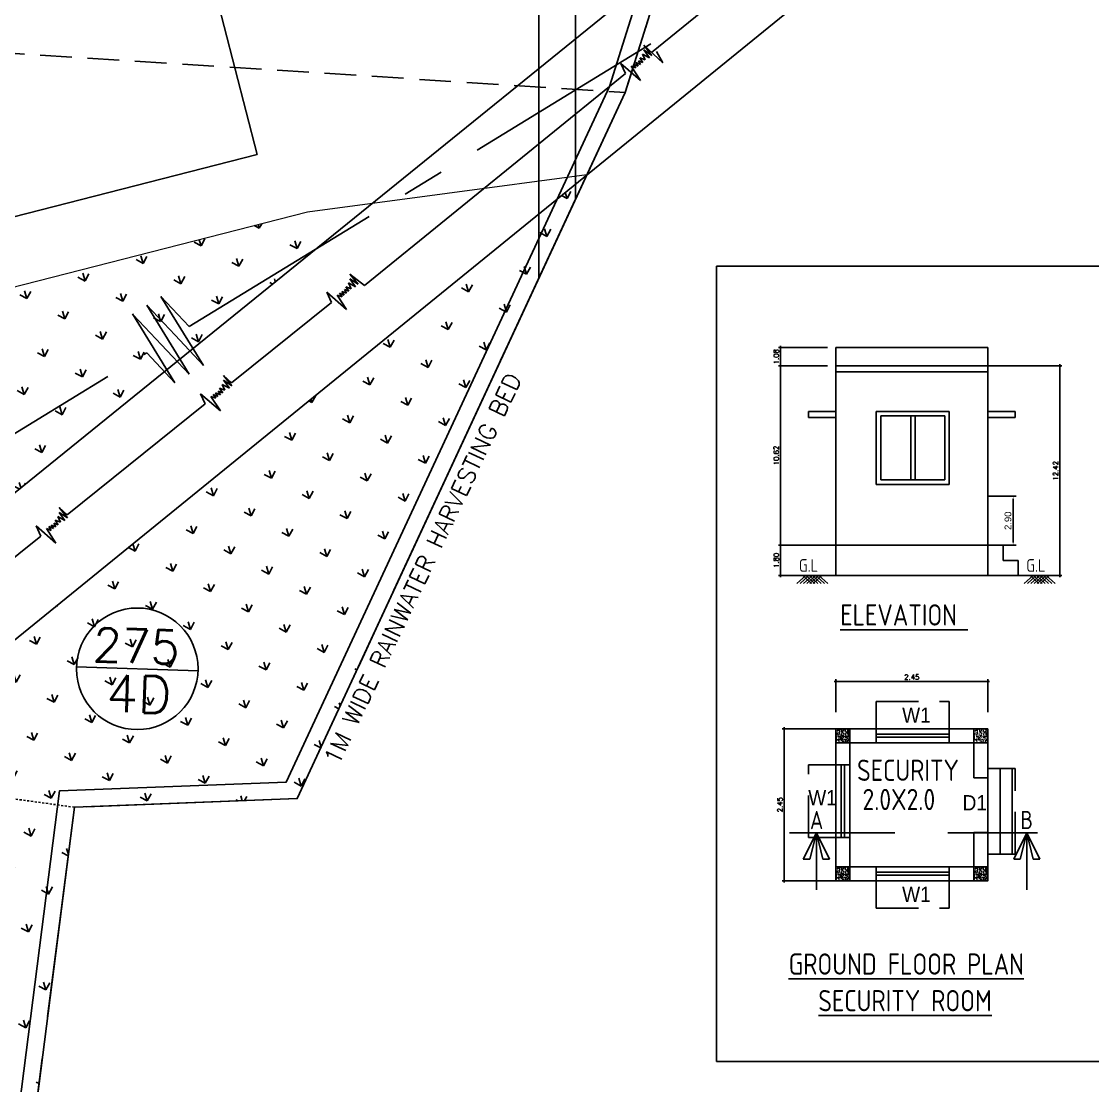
# Model space of a CAD drawing. Header units: metres. Extents: x 6804 to 7881, y 412 to 705.
# Drawn here: x 7018.2 to 7081.7, y 510.1 to 573.1 of the extents above; entities that cross this region are included whole.
import ezdxf

# ---------------------------------------------------------------- set-up
doc = ezdxf.new("R2010")
doc.units = ezdxf.units.M
doc.header["$LTSCALE"] = 5
doc.header["$PDSIZE"] = -1
for name, pattern in [('CENTER', [2, 1.25, -0.25, 0.25, -0.25]), ('CONTINOUS', [0]), ('DASHED', [0.75, 0.5, -0.25]), ('HIDDEN', [0.375, 0.25, -0.125])]:
    doc.linetypes.add(name, pattern=pattern)
doc.layers.get('0').update_dxf_attribs({"color": 8, "linetype": 'CONTINUOUS'})
doc.layers.get('DEFPOINTS').update_dxf_attribs({"color": 8, "linetype": 'CONTINUOUS'})
for name, color, linetype in [('BLK_1_LVL_0_SIDE_SETBACK2', 102, 'CONTINUOUS'), ('BLK_2_LVL_0_BLDG_FOOT_PRINT', 1, 'CONTINUOUS'), ('BLK_2_LVL_0_SIDE_SETBACK2', 102, 'CONTINUOUS'), ('concrete beam', 8, 'CONTINUOUS'), ('DIM', 8, 'CONTINUOUS'), ('DISTANCE_BLK', 238, 'CONTINUOUS'), ('DOOR', 8, 'CONTINUOUS'), ('FMB', 8, 'CONTINUOUS'), ('GUARD_ROOM', 2, 'CONTINUOUS'), ('HATCH', 8, 'CONTINUOUS'), ('LINE', 8, 'CONTINUOUS'), ('PLOT_BOUNDARY', 70, 'CONTINUOUS'), ('RWH', 130, 'CONTINUOUS'), ('S.NO', 6, 'CONTINUOUS'), ('Sub Divi', 3, 'DASHED'), ('TEXT', 7, 'CONTINUOUS'), ('TOWER LINE', 170, 'CONTINUOUS'), ('WALL', 3, 'CONTINUOUS'), ('WIN', 7, 'CONTINUOUS')]:
    doc.layers.add(name, color=color, linetype=linetype)
doc.layers.add('Boundry mesurement', color=8, linetype='CONTINUOUS', lineweight=15)
doc.layers.add('OSR_PLAN', color=7, linetype='CONTINUOUS', lineweight=0)
doc.styles.add('1', font='arial.ttf')
doc.styles.add('2', font='isocp.shx', dxfattribs={"width": 0.75})
doc.styles.add('RS', font='romans.shx')
doc.dimstyles.new('my1', dxfattribs={"dimtxt": 0.3, "dimasz": 0.1, "dimexe": 0.12, "dimexo": 0.5, "dimgap": 0.1, "dimtad": 1, "dimtoh": 1, "dimzin": 3, "dimdsep": 46, "dimtxsty": 'RS', "dimblk": 'OBLIQUE', "dimcen": 0.09, "dimdle": 0.1, "dimclrd": 8, "dimclre": 8, "dimclrt": 4, "dimadec": 0, "dimazin": 0, "dimtfac": 1, "dimtofl": 0, "dimtmove": 0, "dimatfit": 3, "dimldrblk": 'OBLIQUE', "dimfxl": 0, "dimtolj": 1, "dimtzin": 0, "dimarcsym": 0})
doc.dimstyles.get("Standard").update_dxf_attribs({"dimtxt": 0.4, "dimasz": 0.18, "dimexe": 0.18, "dimexo": 0.0625, "dimgap": 0.1, "dimtad": 1, "dimtoh": 1, "dimzin": 0, "dimdsep": 46, "dimtxsty": '1', "dimcen": 0.09, "dimadec": 0, "dimazin": 0, "dimtfac": 1, "dimtofl": 0, "dimtmove": 2, "dimatfit": 3, "dimfxl": 0, "dimtolj": 1, "dimtzin": 0, "dimarcsym": 0})
pattern_1 = [(40, (16517.20157, -5068.10462), (-0.0225907686, 0.2582136657), [0.027, -0.297]), (95, (16517.20157, -5068.10462), (0.270789168, -0.04995048), [0.0216, -0.2376]), (349.5486, (16517.1997, -5068.0831), (0.248198235, 0.2082633774), [0.0229464684, -0.2524111603]), (43.8158, (16517.27357, -5068.10462), (-0.059586845, 0.3842067775), [0.0405, -0.4455]), (353.3644, (16517.2686, -5068.0726), (0.350682434, 0.336478574), [0.034419704, -0.37861668]), (98.8158, (16517.27357, -5068.10462), (0.350682696, 0.3364783), [0.0324, -0.3564]), (69, (16517.25557, -5068.06862), (-0.1449428006, 0.2148865388), [0.027, -0.297]), (124, (16517.25557, -5068.06862), (0.261054016, 0.0875935195), [0.0216, -0.2376]), (18.5486, (16517.2435, -5068.05071), (0.116110979, 0.3024801463), [0.0229464684, -0.2524111603]), (52.5, (16517.20157, -5068.10462), (0.1198417874, 0.0043775479), [0, -0.23472, 0, -0.2412, 0, -0.2385]), (82.5, (16517.20157, -5068.10462), (0.1419882163, 0.0947050335), [0, -0.13752, 0, -0.22932, 0, -0.0909]), (122.5, (16517.20157, -5068.1849), (-0.0081197538, 0.192176077), [0, -0.09, 0, -0.2808, 0, -0.3726]), (132.5, (16517.20157, -5068.2209), (0.0360377936, 0.209947021), [0, -0.117, 0, -0.18648, 0, -0.2646])]
pattern_2 = [(40, (16517.20157, -5076.27662), (-0.0225907686, 0.2582136657), [0.027, -0.297]), (95, (16517.20157, -5076.27662), (0.270789168, -0.04995048), [0.0216, -0.2376]), (349.5486, (16517.1997, -5076.2551), (0.248198235, 0.2082633774), [0.0229464684, -0.2524111603]), (43.8158, (16517.27357, -5076.27662), (-0.059586845, 0.3842067775), [0.0405, -0.4455]), (353.3644, (16517.2686, -5076.2446), (0.350682434, 0.336478574), [0.034419704, -0.37861668]), (98.8158, (16517.27357, -5076.27662), (0.350682696, 0.3364783), [0.0324, -0.3564]), (69, (16517.25557, -5076.24062), (-0.1449428006, 0.2148865388), [0.027, -0.297]), (124, (16517.25557, -5076.24062), (0.261054016, 0.0875935195), [0.0216, -0.2376]), (18.5486, (16517.2435, -5076.22271), (0.116110979, 0.3024801463), [0.0229464684, -0.2524111603]), (52.5, (16517.20157, -5076.27662), (0.1198417874, 0.0043775479), [0, -0.23472, 0, -0.2412, 0, -0.2385]), (82.5, (16517.20157, -5076.27662), (0.1419882163, 0.0947050335), [0, -0.13752, 0, -0.22932, 0, -0.0909]), (122.5, (16517.20157, -5076.3569), (-0.0081197538, 0.192176077), [0, -0.09, 0, -0.2808, 0, -0.3726]), (132.5, (16517.20157, -5076.3929), (0.0360377936, 0.209947021), [0, -0.117, 0, -0.18648, 0, -0.2646])]
pattern_3 = [(40, (16525.37357, -5076.27662), (-0.0225907686, 0.2582136657), [0.027, -0.297]), (95, (16525.37357, -5076.27662), (0.270789168, -0.04995048), [0.0216, -0.2376]), (349.5486, (16525.3717, -5076.2551), (0.248198235, 0.2082633774), [0.0229464684, -0.2524111603]), (43.8158, (16525.44557, -5076.27662), (-0.059586845, 0.3842067775), [0.0405, -0.4455]), (353.3644, (16525.4406, -5076.2446), (0.350682434, 0.336478574), [0.034419704, -0.37861668]), (98.8158, (16525.44557, -5076.27662), (0.350682696, 0.3364783), [0.0324, -0.3564]), (69, (16525.42757, -5076.24062), (-0.1449428006, 0.2148865388), [0.027, -0.297]), (124, (16525.42757, -5076.24062), (0.261054016, 0.0875935195), [0.0216, -0.2376]), (18.5486, (16525.4155, -5076.22271), (0.116110979, 0.3024801463), [0.0229464684, -0.2524111603]), (52.5, (16525.37357, -5076.27662), (0.1198417874, 0.0043775479), [0, -0.23472, 0, -0.2412, 0, -0.2385]), (82.5, (16525.37357, -5076.27662), (0.1419882163, 0.0947050335), [0, -0.13752, 0, -0.22932, 0, -0.0909]), (122.5, (16525.37357, -5076.3569), (-0.0081197538, 0.192176077), [0, -0.09, 0, -0.2808, 0, -0.3726]), (132.5, (16525.37357, -5076.3929), (0.0360377936, 0.209947021), [0, -0.117, 0, -0.18648, 0, -0.2646])]
pattern_4 = [(40, (16525.37357, -5068.10462), (-0.0225907686, 0.2582136657), [0.027, -0.297]), (95, (16525.37357, -5068.10462), (0.270789168, -0.04995048), [0.0216, -0.2376]), (349.5486, (16525.3717, -5068.0831), (0.248198235, 0.2082633774), [0.0229464684, -0.2524111603]), (43.8158, (16525.44557, -5068.10462), (-0.059586845, 0.3842067775), [0.0405, -0.4455]), (353.3644, (16525.4406, -5068.0726), (0.350682434, 0.336478574), [0.034419704, -0.37861668]), (98.8158, (16525.44557, -5068.10462), (0.350682696, 0.3364783), [0.0324, -0.3564]), (69, (16525.42757, -5068.06862), (-0.1449428006, 0.2148865388), [0.027, -0.297]), (124, (16525.42757, -5068.06862), (0.261054016, 0.0875935195), [0.0216, -0.2376]), (18.5486, (16525.4155, -5068.05071), (0.116110979, 0.3024801463), [0.0229464684, -0.2524111603]), (52.5, (16525.37357, -5068.10462), (0.1198417874, 0.0043775479), [0, -0.23472, 0, -0.2412, 0, -0.2385]), (82.5, (16525.37357, -5068.10462), (0.1419882163, 0.0947050335), [0, -0.13752, 0, -0.22932, 0, -0.0909]), (122.5, (16525.37357, -5068.1849), (-0.0081197538, 0.192176077), [0, -0.09, 0, -0.2808, 0, -0.3726]), (132.5, (16525.37357, -5068.2209), (0.0360377936, 0.209947021), [0, -0.117, 0, -0.18648, 0, -0.2646])]

# ---------------------------------------------------------------- blocks, each defined once
blk = doc.blocks.new('*D98')
at = {"layer": 'DEFPOINTS', "color": 0}
for p in [(7075.457, 544.967), (7075.042, 542.067), (7076.953, 542.067)]:
    blk.add_point(p, dxfattribs=at)
at = {"layer": 'GUARD_ROOM', "color": 0, "lineweight": -2}
for p, q in [((7075.52, 544.967), (7077.133, 544.967)), ((7076.953, 544.787), (7076.953, 542.247)), ((7075.105, 542.067), (7077.133, 542.067))]:
    blk.add_line(p, q, dxfattribs=at)
at = {"layer": 'GUARD_ROOM', "color": 0}
for points in [[(7076.923, 544.787), (7076.983, 544.787), (7076.953, 544.967)], [(7076.923, 542.247), (7076.983, 542.247), (7076.953, 542.067)]]:
    blk.add_solid(points, dxfattribs=at)
at = {"layer": 'GUARD_ROOM', "color": 0, "insert": (7076.648, 543.517), "char_height": 0.4, "attachment_point": 5, "rotation": 90, "style": '1'}
blk.add_mtext('\\A1;2.90', dxfattribs=at)
blk = doc.blocks.new('_Oblique')
at = {"color": 0, "linetype": 'ByBlock', "lineweight": -2}
blk.add_line((-0.5, -0.5), (0.5, 0.5), dxfattribs=at)
blk = doc.blocks.new('*D99')
at = {"layer": 'DEFPOINTS', "color": 0, "linetype": 'Continuous'}
for p in [(7075.457, 534.006), (7066.457, 531.675), (7075.457, 531.675)]:
    blk.add_point(p, dxfattribs=at)
at = {"layer": 'DIM', "color": 8, "linetype": 'Continuous', "lineweight": -2}
for p, q in [((7066.457, 532.175), (7066.457, 534.126)), ((7075.457, 532.175), (7075.457, 534.126)), ((7066.357, 534.006), (7075.557, 534.006))]:
    blk.add_line(p, q, dxfattribs=at)
at = {"layer": 'DIM', "color": 8, "linetype": 'Continuous', "lineweight": -2, "xscale": 0.1, "yscale": 0.1, "zscale": 0.1, "rotation": 180}
blk.add_blockref('_Oblique', (7066.457, 534.006), dxfattribs=at)
at = {"layer": 'DIM', "color": 8, "linetype": 'Continuous', "lineweight": -2, "xscale": 0.1, "yscale": 0.1, "zscale": 0.1}
blk.add_blockref('_Oblique', (7075.457, 534.006), dxfattribs=at)
at = {"layer": 'DIM', "color": 4, "linetype": 'Continuous', "insert": (7070.957, 534.256), "char_height": 0.3, "attachment_point": 5, "style": 'RS'}
blk.add_mtext('\\A1;2.45', dxfattribs=at)
blk = doc.blocks.new('*D100')
at = {"layer": 'DEFPOINTS', "color": 0, "linetype": 'Continuous'}
for p in [(7068.197, 531.201), (7063.401, 522.201), (7068.197, 522.201)]:
    blk.add_point(p, dxfattribs=at)
at = {"layer": 'DIM', "color": 8, "linetype": 'Continuous', "lineweight": -2}
for p, q in [((7067.697, 531.201), (7063.281, 531.201)), ((7063.401, 531.301), (7063.401, 522.101)), ((7067.697, 522.201), (7063.281, 522.201))]:
    blk.add_line(p, q, dxfattribs=at)
at = {"layer": 'DIM', "color": 8, "linetype": 'Continuous', "lineweight": -2, "xscale": 0.1, "yscale": 0.1, "zscale": 0.1}
for p, rotation in [((7063.401, 531.201), 90), ((7063.401, 522.201), 270)]:
    blk.add_blockref('_Oblique', p, dxfattribs=dict(at, rotation=rotation))
at = {"layer": 'DIM', "color": 4, "linetype": 'Continuous', "insert": (7063.151, 526.701), "char_height": 0.3, "attachment_point": 5, "rotation": 90, "style": 'RS'}
blk.add_mtext('\\A1;2.45', dxfattribs=at)
blk = doc.blocks.new('*D101')
at = {"layer": 'DEFPOINTS', "color": 0, "linetype": 'Continuous'}
for p in [(7063.177, 542.067), (7067.976, 542.067), (7067.976, 540.267)]:
    blk.add_point(p, dxfattribs=at)
at = {"layer": 'DIM', "color": 8, "linetype": 'Continuous', "lineweight": -2}
for p, q in [((7067.476, 542.067), (7063.057, 542.067)), ((7063.177, 540.167), (7063.177, 542.167)), ((7067.476, 540.267), (7063.057, 540.267))]:
    blk.add_line(p, q, dxfattribs=at)
at = {"layer": 'DIM', "color": 8, "linetype": 'Continuous', "lineweight": -2, "xscale": 0.1, "yscale": 0.1, "zscale": 0.1}
for p, rotation in [((7063.177, 542.067), 90), ((7063.177, 540.267), 270)]:
    blk.add_blockref('_Oblique', p, dxfattribs=dict(at, rotation=rotation))
at = {"layer": 'DIM', "color": 4, "linetype": 'Continuous', "insert": (7062.927, 541.167), "char_height": 0.3, "attachment_point": 5, "rotation": 90, "style": 'RS'}
blk.add_mtext('\\A1;1.80', dxfattribs=at)
blk = doc.blocks.new('*D103')
at = {"layer": 'DEFPOINTS', "color": 0, "linetype": 'Continuous'}
for p in [(7063.177, 552.687), (7066.457, 552.687), (7066.457, 542.067)]:
    blk.add_point(p, dxfattribs=at)
at = {"layer": 'DIM', "color": 8, "linetype": 'Continuous', "lineweight": -2}
for p, q in [((7065.957, 552.687), (7063.057, 552.687)), ((7063.177, 541.967), (7063.177, 552.787)), ((7065.957, 542.067), (7063.057, 542.067))]:
    blk.add_line(p, q, dxfattribs=at)
at = {"layer": 'DIM', "color": 8, "linetype": 'Continuous', "lineweight": -2, "xscale": 0.1, "yscale": 0.1, "zscale": 0.1}
for p, rotation in [((7063.177, 552.687), 90), ((7063.177, 542.067), 270)]:
    blk.add_blockref('_Oblique', p, dxfattribs=dict(at, rotation=rotation))
at = {"layer": 'DIM', "color": 4, "linetype": 'Continuous', "insert": (7062.927, 547.377), "char_height": 0.3, "attachment_point": 5, "rotation": 90, "style": 'RS'}
blk.add_mtext('\\A1;10.62', dxfattribs=at)
blk = doc.blocks.new('*D104')
at = {"layer": 'DEFPOINTS', "color": 0, "linetype": 'Continuous'}
for p in [(7063.177, 553.767), (7066.457, 553.767), (7066.457, 552.687)]:
    blk.add_point(p, dxfattribs=at)
at = {"layer": 'DIM', "color": 8, "linetype": 'Continuous', "lineweight": -2}
for p, q in [((7065.957, 553.767), (7063.057, 553.767)), ((7063.177, 552.587), (7063.177, 553.867)), ((7065.957, 552.687), (7063.057, 552.687))]:
    blk.add_line(p, q, dxfattribs=at)
at = {"layer": 'DIM', "color": 8, "linetype": 'Continuous', "lineweight": -2, "xscale": 0.1, "yscale": 0.1, "zscale": 0.1}
for p, rotation in [((7063.177, 553.767), 90), ((7063.177, 552.687), 270)]:
    blk.add_blockref('_Oblique', p, dxfattribs=dict(at, rotation=rotation))
at = {"layer": 'DIM', "color": 4, "linetype": 'Continuous', "insert": (7062.927, 553.227), "char_height": 0.3, "attachment_point": 5, "rotation": 90, "style": 'RS'}
blk.add_mtext('\\A1;1.08', dxfattribs=at)
blk = doc.blocks.new('*D102')
at = {"layer": 'DEFPOINTS', "color": 0, "linetype": 'Continuous'}
for p in [(7074.156, 552.687), (7079.724, 552.687), (7074.156, 540.267)]:
    blk.add_point(p, dxfattribs=at)
at = {"layer": 'DIM', "color": 8, "linetype": 'Continuous', "lineweight": -2}
for p, q in [((7074.656, 552.687), (7079.844, 552.687)), ((7079.724, 540.167), (7079.724, 552.787)), ((7074.656, 540.267), (7079.844, 540.267))]:
    blk.add_line(p, q, dxfattribs=at)
at = {"layer": 'DIM', "color": 8, "linetype": 'Continuous', "lineweight": -2, "xscale": 0.1, "yscale": 0.1, "zscale": 0.1}
for p, rotation in [((7079.724, 552.687), 90), ((7079.724, 540.267), 270)]:
    blk.add_blockref('_Oblique', p, dxfattribs=dict(at, rotation=rotation))
at = {"layer": 'DIM', "color": 4, "linetype": 'Continuous', "insert": (7079.474, 546.477), "char_height": 0.3, "attachment_point": 5, "rotation": 90, "style": 'RS'}
blk.add_mtext('\\A1;12.42', dxfattribs=at)

msp = doc.modelspace()

# ---------------------------------------------------------------- hatches: boundary and pattern name
at = {"layer": 'concrete beam'}
h = msp.add_hatch(dxfattribs=at)
h.set_pattern_fill('AR-CONC', color=256, scale=0.036, angle=-90, style=0)
h.set_pattern_definition(pattern_1)
h.paths.add_polyline_path([(7067.285, 531.201), (7067.285, 530.373), (7066.457, 530.373), (7066.457, 531.201)])
h = msp.add_hatch(dxfattribs=at)
h.set_pattern_fill('AR-CONC', color=256, scale=0.036, angle=-90, style=0)
h.set_pattern_definition(pattern_1)
h.paths.add_polyline_path([(7067.285, 531.201), (7067.285, 530.373), (7066.457, 530.373), (7066.457, 531.201)])
h = msp.add_hatch(dxfattribs=at)
h.set_pattern_fill('AR-CONC', color=256, scale=0.036, angle=-90, style=0)
h.set_pattern_definition(pattern_4)
h.paths.add_polyline_path([(7075.457, 531.201), (7075.457, 530.373), (7074.629, 530.373), (7074.629, 531.201)])
h = msp.add_hatch(dxfattribs=at)
h.set_pattern_fill('AR-CONC', color=256, scale=0.036, angle=-90, style=0)
h.set_pattern_definition(pattern_4)
h.paths.add_polyline_path([(7075.457, 531.201), (7075.457, 530.373), (7074.629, 530.373), (7074.629, 531.201)])
h = msp.add_hatch(dxfattribs=at)
h.set_pattern_fill('AR-CONC', color=256, scale=0.036, angle=-90, style=0)
h.set_pattern_definition(pattern_2)
h.paths.add_polyline_path([(7067.285, 523.029), (7067.285, 522.201), (7066.457, 522.201), (7066.457, 523.029)])
h = msp.add_hatch(dxfattribs=at)
h.set_pattern_fill('AR-CONC', color=256, scale=0.036, angle=-90, style=0)
h.set_pattern_definition(pattern_2)
h.paths.add_polyline_path([(7067.285, 523.029), (7067.285, 522.201), (7066.457, 522.201), (7066.457, 523.029)])
h = msp.add_hatch(dxfattribs=at)
h.set_pattern_fill('AR-CONC', color=256, scale=0.036, angle=-90, style=0)
h.set_pattern_definition(pattern_3)
h.paths.add_polyline_path([(7075.457, 523.029), (7075.457, 522.201), (7074.629, 522.201), (7074.629, 523.029)])
h = msp.add_hatch(dxfattribs=at)
h.set_pattern_fill('AR-CONC', color=256, scale=0.036, angle=-90, style=0)
h.set_pattern_definition(pattern_3)
h.paths.add_polyline_path([(7075.457, 523.029), (7075.457, 522.201), (7074.629, 522.201), (7074.629, 523.029)])
at = {"layer": 'HATCH'}
h = msp.add_hatch(dxfattribs=at)
h.set_pattern_fill('GRASS', color=256, scale=0.1, angle=16.82659)
h.set_pattern_definition([(106.826592, (435.4425, -1916.455), (-2.2390676, 1.1992399), [0.47625, -3.11585245]), (61.82659, (435.4425, -1916.455), (-2.2390676, 1.1992399), [0.47625, -2.06375]), (151.82659, (435.4425, -1916.455), (-1.1992399, -2.2390676), [0.47625, -2.06375])])
edge = h.paths.add_edge_path()
edge.add_line((7051.717, 564.002), (6976.196, 502.605))
edge.add_line((6976.196, 502.605), (6974.977, 495.022))
edge.add_arc((6976.952, 494.704), 2, 170.87391, 265.68527)
edge.add_line((6976.802, 492.71), (7016.431, 489.8))
edge.add_line((7016.431, 489.8), (7016.819, 491.042))
edge.add_line((7016.819, 491.042), (7021.37, 526.551))
edge.add_line((7021.37, 526.551), (7034.56, 527.062))
edge.add_line((7034.56, 527.062), (7051.717, 564.002))
edge = h.paths.add_edge_path()
edge.add_line((6977.836, 512.814), (7038.973, 562.302))
edge.add_line((7038.973, 562.302), (7035.163, 561.794))
edge.add_line((7035.163, 561.794), (6984.773, 548.909))
edge.add_arc((6985.237, 547.095), 1.872, 104.34337, 173.35713)
edge.add_line((6983.377, 547.312), (6977.836, 512.814))

# ---------------------------------------------------------------- linework, layer by layer
at = {"layer": 'BLK_1_LVL_0_SIDE_SETBACK2', "color": 102}
msp.add_lwpolyline([(7048.875, 624.686), (7048.875, 618.957), (7048.875, 591.094), (7048.875, 557.883), (7034.56, 527.062), (7021.37, 526.551), (7016.819, 491.042), (7016.431, 489.8), (7003.754, 449.236), (6964.377, 450.585), (6963.82, 516.783), (6966.695, 534.11), (6968.354, 544.094), (6970.666, 558.015), (6957.05, 578.263), (6948.299, 599.317), (6909.399, 584.024), (6889.294, 585.983), (6864.948, 596.7), (6845.749, 603.168), (6845.749, 616.273)], close=True, dxfattribs=at)
at = {"layer": 'BLK_2_LVL_0_BLDG_FOOT_PRINT', "color": 1, "ltscale": 400}
msp.add_lwpolyline([(7043.298, 611.055), (6970.501, 592.396), (6980.843, 552.05), (7032.183, 565.209), (7029.589, 575.332), (7051.045, 580.832)], close=True, dxfattribs=at)
at = {"layer": 'BLK_2_LVL_0_SIDE_SETBACK2', "color": 102, "ltscale": 400}
msp.add_lwpolyline([(7051.045, 580.832), (7051.045, 562.555), (7034.56, 527.062), (7021.37, 526.551), (7016.819, 491.042), (7016.431, 489.8), (7003.754, 449.236), (6980.843, 450.021), (6980.843, 552.05), (7032.183, 565.209), (7029.589, 575.332)], close=True, dxfattribs=at)
at = {"layer": 'concrete beam'}
for p, q in [((7067.285, 531.201), (7066.457, 531.201)), ((7066.457, 531.201), (7066.457, 530.373)), ((7067.285, 531.201), (7066.457, 531.201)), ((7066.457, 531.201), (7066.457, 530.373)), ((7067.285, 531.201), (7067.285, 530.373)), ((7067.285, 531.201), (7067.285, 530.373)), ((7075.457, 531.201), (7074.629, 531.201)), ((7074.629, 531.201), (7074.629, 530.373)), ((7075.457, 531.201), (7074.629, 531.201)), ((7074.629, 531.201), (7074.629, 530.373)), ((7075.457, 531.201), (7075.457, 530.373)), ((7075.457, 531.201), (7075.457, 530.373)), ((7067.285, 530.373), (7066.457, 530.373)), ((7067.285, 530.373), (7066.457, 530.373)), ((7075.457, 530.373), (7074.629, 530.373)), ((7075.457, 530.373), (7074.629, 530.373)), ((7067.285, 523.029), (7066.457, 523.029)), ((7066.457, 523.029), (7066.457, 522.201)), ((7067.285, 523.029), (7066.457, 523.029)), ((7066.457, 523.029), (7066.457, 522.201)), ((7067.285, 523.029), (7067.285, 522.201)), ((7067.285, 523.029), (7067.285, 522.201)), ((7075.457, 523.029), (7074.629, 523.029)), ((7074.629, 523.029), (7074.629, 522.201)), ((7075.457, 523.029), (7074.629, 523.029)), ((7074.629, 523.029), (7074.629, 522.201)), ((7075.457, 523.029), (7075.457, 522.201)), ((7075.457, 523.029), (7075.457, 522.201)), ((7067.285, 522.201), (7066.457, 522.201)), ((7067.285, 522.201), (7066.457, 522.201)), ((7075.457, 522.201), (7074.629, 522.201)), ((7075.457, 522.201), (7074.629, 522.201))]:
    msp.add_line(p, q, dxfattribs=at)
at = {"layer": 'DISTANCE_BLK', "linetype": 'ByBlock', "lineweight": -2}
msp.add_lwpolyline([(7051.045, 580.832), (7043.298, 611.055), (6970.501, 592.396), (6980.843, 552.05), (7032.183, 565.209), (7029.589, 575.332), (7051.045, 580.832)], dxfattribs=at)
at = {"layer": 'DOOR', "color": 5, "linetype": 'HIDDEN', "ltscale": 5}
msp.add_line((7063.705, 525.032), (7078.387, 525.032), dxfattribs=at)
at = {"layer": 'DOOR', "color": 5, "linetype": 'HIDDEN', "ltscale": 30}
for p, q in [((7064.529, 523.481), (7065.304, 525.032)), ((7065.304, 525.032), (7064.916, 523.481)), ((7065.304, 521.661), (7065.304, 525.032)), ((7065.304, 525.032), (7065.304, 523.481)), ((7066.079, 523.481), (7065.304, 525.032)), ((7065.304, 525.032), (7065.691, 523.481)), ((7076.987, 523.481), (7077.762, 525.032)), ((7077.762, 525.032), (7077.374, 523.481)), ((7077.762, 521.661), (7077.762, 525.032)), ((7077.762, 525.032), (7077.762, 523.481)), ((7078.537, 523.481), (7077.762, 525.032)), ((7077.762, 525.032), (7078.149, 523.481)), ((7064.916, 523.481), (7064.529, 523.481)), ((7065.691, 523.481), (7066.079, 523.481)), ((7077.374, 523.481), (7076.987, 523.481)), ((7078.149, 523.481), (7078.537, 523.481))]:
    msp.add_line(p, q, dxfattribs=at)
at = {"layer": 'DOOR', "linetype": 'HIDDEN', "ltscale": 2}
for points in [[(7068.849, 531.201), (7068.849, 532.821), (7073.169, 532.821), (7073.169, 531.201)], [(7066.457, 524.75), (7064.837, 524.75), (7064.837, 529.07), (7066.457, 529.07)], [(7075.457, 523.771), (7077.077, 523.771), (7077.077, 528.849), (7075.457, 528.849)], [(7068.849, 522.201), (7068.849, 520.581), (7073.169, 520.581), (7073.169, 522.201)]]:
    msp.add_lwpolyline(points, dxfattribs=at)
at = {"layer": 'FMB', "linetype": 'CENTER', "ltscale": 2}
for p, q in [((7064.943, 603.681), (7053.979, 568.872)), ((7053.979, 568.872), (7034.56, 527.062)), ((7021.37, 526.551), (7016.819, 491.042)), ((7034.56, 527.062), (7021.37, 526.551))]:
    msp.add_line(p, q, dxfattribs=at)
at = {"layer": 'HATCH', "linetype": 'Continuous'}
for p, q in [((7055.543, 571.25), (7064.958, 578.898)), ((7055.568, 571.07), (7055.086, 571.678)), ((7055.086, 571.678), (7056.209, 570.627)), ((7055.034, 570.658), (7054.842, 570.927)), ((7054.842, 570.927), (7055.166, 570.805)), ((7055.166, 570.805), (7054.999, 571.148)), ((7054.999, 571.148), (7055.423, 570.923)), ((7055.423, 570.923), (7055.085, 571.396)), ((7055.085, 571.396), (7055.568, 571.07)), ((7056.209, 570.627), (7055.838, 571.305)), ((7053.997, 569.993), (7053.72, 570.594)), ((7053.72, 570.594), (7054.894, 569.576)), ((7054.894, 569.576), (7054.332, 570.435)), ((7054.332, 570.435), (7054.62, 570.331)), ((7054.62, 570.331), (7054.475, 570.552)), ((7054.475, 570.552), (7054.741, 570.43)), ((7054.741, 570.43), (7054.607, 570.645)), ((7054.607, 570.645), (7054.896, 570.537)), ((7054.896, 570.537), (7054.761, 570.752)), ((7054.761, 570.752), (7055.034, 570.658)), ((7038.552, 557.445), (7053.997, 569.993)), ((7037.761, 557.253), (7037.594, 557.596)), ((7037.594, 557.596), (7038.018, 557.371)), ((7038.163, 557.518), (7037.68, 558.126)), ((7037.68, 558.126), (7038.552, 557.445)), ((7038.018, 557.371), (7037.68, 557.844)), ((7037.68, 557.844), (7038.163, 557.518)), ((7036.592, 556.441), (7036.315, 557.042)), ((7036.315, 557.042), (7037.489, 556.024)), ((7037.215, 556.779), (7037.07, 557)), ((7037.07, 557), (7037.336, 556.878)), ((7037.336, 556.878), (7037.201, 557.093)), ((7037.201, 557.093), (7037.49, 556.985)), ((7037.49, 556.985), (7037.356, 557.2)), ((7037.356, 557.2), (7037.628, 557.106)), ((7037.628, 557.106), (7037.437, 557.375)), ((7037.437, 557.375), (7037.761, 557.253)), ((7030.671, 551.684), (7036.592, 556.441)), ((7037.489, 556.024), (7036.927, 556.883)), ((7036.927, 556.883), (7037.215, 556.779)), ((7030.688, 551.512), (7030.205, 552.12)), ((7030.205, 552.12), (7030.671, 551.684)), ((7030.543, 551.364), (7030.205, 551.838)), ((7030.205, 551.838), (7030.688, 551.512)), ((7030.015, 550.978), (7029.881, 551.193)), ((7029.881, 551.193), (7030.153, 551.099)), ((7030.153, 551.099), (7029.961, 551.369)), ((7029.961, 551.369), (7030.285, 551.246)), ((7030.285, 551.246), (7030.119, 551.589)), ((7030.119, 551.589), (7030.543, 551.364)), ((7029.116, 550.435), (7028.84, 551.035)), ((7028.84, 551.035), (7030.013, 550.017)), ((7030.013, 550.017), (7029.452, 550.876)), ((7029.452, 550.876), (7029.74, 550.772)), ((7029.74, 550.772), (7029.595, 550.994)), ((7029.595, 550.994), (7029.86, 550.871)), ((7029.86, 550.871), (7029.726, 551.086)), ((7029.726, 551.086), (7030.015, 550.978)), ((7020.933, 543.859), (7029.116, 550.435)), ((7020.95, 543.688), (7020.468, 544.295)), ((7020.468, 544.295), (7020.933, 543.859)), ((7020.548, 543.422), (7020.381, 543.765)), ((7020.381, 543.765), (7020.805, 543.54)), ((7020.805, 543.54), (7020.467, 544.013)), ((7020.467, 544.013), (7020.95, 543.688)), ((7019.379, 542.61), (7019.102, 543.211)), ((7019.102, 543.211), (7020.276, 542.193)), ((7020.276, 542.193), (7019.714, 543.052)), ((7019.714, 543.052), (7020.002, 542.948)), ((7020.002, 542.948), (7019.857, 543.17)), ((7019.857, 543.17), (7020.123, 543.047)), ((7020.123, 543.047), (7019.988, 543.262)), ((7019.988, 543.262), (7020.278, 543.154)), ((7020.278, 543.154), (7020.143, 543.369)), ((7020.143, 543.369), (7020.416, 543.275)), ((7020.416, 543.275), (7020.224, 543.544)), ((7020.224, 543.544), (7020.548, 543.422)), ((7003.592, 529.925), (7019.379, 542.61))]:
    msp.add_line(p, q, dxfattribs=at)
at = {"layer": 'LINE', "ltscale": 15}
msp.add_lwpolyline([(7075.457, 531.201), (7066.457, 531.201), (7066.457, 522.201), (7075.457, 522.201)], close=True, dxfattribs=at)
at = {"layer": 'OSR_PLAN', "linetype": 'Continuous'}
msp.add_lwpolyline([(6976.802, 492.71), (7016.431, 489.8), (7016.819, 491.042), (7021.37, 526.551), (7034.56, 527.062), (7051.717, 564.002), (7035.163, 561.794), (6984.773, 548.909, 0.310574), (6983.377, 547.312), (6974.977, 495.022, 0.439028), (6976.802, 492.71, 0.303836)], format="xyb", dxfattribs=at)
at = {"layer": 'PLOT_BOUNDARY', "linetype": 'ByBlock'}
msp.add_lwpolyline([(6900.804, 682.338), (6931.673, 682.731), (6931.193, 679.365), (6959.193, 679.343), (6967.433, 674.818), (6993.837, 681.35), (6996.035, 681.255), (7014.218, 680.469), (7040.393, 679.337), (7060.963, 680.442), (7064.855, 641.837), (7067.062, 619.948), (7064.945, 603.686), (7053.979, 568.872), (7034.56, 527.062), (7021.37, 526.551), (7016.819, 491.042)], dxfattribs=at)
at = {"layer": 'RWH', "ltscale": 400}
for points in [[(6900.804, 682.338), (6931.673, 682.731), (6931.193, 679.365), (6959.193, 679.343), (6967.433, 674.818), (6993.837, 681.35), (6996.035, 681.255), (7014.218, 680.469), (7040.393, 679.337), (7060.963, 680.442), (7064.855, 641.837), (7067.062, 619.948), (7064.945, 603.686), (7053.979, 568.872), (7034.56, 527.062), (7021.37, 526.551), (7016.819, 491.042)], [(7015.839, 491.256), (7020.486, 527.518), (7033.911, 528.038), (7053.045, 569.234), (7063.964, 603.902), (7066.055, 619.963), (7063.86, 641.737), (7060.064, 679.392), (7040.398, 678.336), (7014.174, 679.47), (6995.991, 680.256), (6993.937, 680.345), (6967.294, 673.754), (6958.936, 678.343), (6930.041, 678.366), (6930.518, 681.716), (6900.817, 681.338)]]:
    msp.add_lwpolyline(points, dxfattribs=at)
at = {"layer": 'S.NO', "linetype": 'CONTINOUS', "ltscale": 2}
msp.add_line((7021.493, 534.868), (7028.689, 534.63), dxfattribs=at)
at = {"layer": 'S.NO', "linetype": 'CENTER', "ltscale": 2}
for points in [[(7024.847, 555.718), (7026.522, 553.927), (7028.164, 552.19), (7025.655, 556.288), (7027.33, 554.496), (7029.005, 552.705), (7026.496, 556.803), (7028.171, 555.011), (7055.503, 571.751)], [(6993.11, 536.356), (6994.786, 534.565), (6996.461, 532.773), (6993.952, 536.871), (6995.627, 535.08), (7025.648, 553.466), (7027.323, 551.675), (7024.813, 555.772)]]:
    msp.add_lwpolyline(points, dxfattribs=at)
at = {"layer": 'S.NO', "linetype": 'CONTINOUS', "ltscale": 2}
msp.add_circle((7025.091, 534.749), 3.6, dxfattribs=at)
at = {"layer": 'Sub Divi', "linetype": 'HIDDEN', "ltscale": 1.5}
msp.add_line((7005.309, 571.994), (7053.979, 568.872), dxfattribs=at)
at = {"layer": 'Sub Divi', "linetype": 'HIDDEN', "ltscale": 0.1}
msp.add_line((7021.37, 526.551), (6966.695, 534.11), dxfattribs=at)
at = {"layer": 'TOWER LINE', "linetype": 'Continuous'}
msp.add_line((6938.658, 472.088), (7077.739, 585.157), dxfattribs=at)
msp.add_lwpolyline([(6934.149, 477.452), (7073.475, 590.23)], dxfattribs=at)
at = {"layer": 'WALL'}
for p, q in [((7066.457, 540.267), (7066.457, 553.767)), ((7066.457, 553.767), (7075.457, 553.767)), ((7075.457, 540.267), (7075.457, 553.767)), ((7066.457, 552.687), (7075.457, 552.687)), ((7066.457, 552.327), (7075.457, 552.327)), ((7064.837, 549.627), (7064.837, 549.987)), ((7064.837, 549.987), (7066.457, 549.987)), ((7068.849, 549.987), (7068.849, 545.667)), ((7068.849, 549.987), (7073.169, 549.987)), ((7073.169, 549.987), (7073.169, 545.667)), ((7077.077, 549.987), (7075.457, 549.987)), ((7077.077, 549.627), (7077.077, 549.987)), ((7066.457, 549.627), (7064.837, 549.627)), ((7075.457, 549.627), (7077.077, 549.627)), ((7068.849, 545.667), (7073.169, 545.667)), ((7068.849, 545.667), (7073.169, 545.667)), ((7066.457, 542.067), (7076.357, 542.067)), ((7076.357, 541.167), (7076.357, 542.067)), ((7076.357, 541.167), (7077.257, 541.167)), ((7077.257, 540.267), (7077.257, 541.167)), ((7064.024, 540.267), (7079.566, 540.267)), ((7064.672, 540.267), (7064.146, 539.795)), ((7064.863, 540.267), (7064.338, 539.795)), ((7064.494, 540.267), (7065.02, 539.795)), ((7065.064, 540.267), (7064.539, 539.795)), ((7064.684, 540.267), (7065.21, 539.795)), ((7065.261, 540.267), (7064.735, 539.795)), ((7064.867, 540.267), (7065.393, 539.795)), ((7065.444, 540.267), (7064.919, 539.795)), ((7065.064, 540.267), (7065.59, 539.795)), ((7065.634, 540.267), (7065.108, 539.795)), ((7065.265, 540.267), (7065.791, 539.795)), ((7065.457, 540.267), (7065.982, 539.795)), ((7078.134, 540.267), (7077.608, 539.795)), ((7078.325, 540.267), (7077.8, 539.795)), ((7077.957, 540.267), (7078.482, 539.795)), ((7078.526, 540.267), (7078.001, 539.795)), ((7078.146, 540.267), (7078.672, 539.795)), ((7078.723, 540.267), (7078.197, 539.795)), ((7078.33, 540.267), (7078.855, 539.795)), ((7078.906, 540.267), (7078.381, 539.795)), ((7078.526, 540.267), (7079.052, 539.795)), ((7079.096, 540.267), (7078.571, 539.795)), ((7078.727, 540.267), (7079.253, 539.795)), ((7078.919, 540.267), (7079.444, 539.795)), ((7075.457, 531.201), (7066.457, 531.201)), ((7066.457, 531.201), (7066.457, 522.201)), ((7075.457, 528.286), (7075.457, 531.201)), ((7075.457, 531.201), (7075.457, 522.201)), ((7076.177, 528.849), (7076.177, 523.771)), ((7076.897, 528.849), (7076.897, 523.771)), ((7074.629, 528.286), (7075.457, 528.286)), ((7074.629, 525.046), (7075.457, 525.046)), ((7075.457, 522.201), (7075.457, 525.046)), ((7075.457, 522.201), (7066.457, 522.201)), ((7066.457, 522.201), (7075.457, 522.201))]:
    msp.add_line(p, q, dxfattribs=at)
msp.add_lwpolyline([(7059.391, 558.594), (7102.247, 558.594), (7102.247, 511.501), (7059.391, 511.501)], close=True, dxfattribs=at)
msp.add_lwpolyline([(7074.629, 528.286), (7074.629, 530.373), (7067.285, 530.373), (7067.285, 523.029), (7074.629, 523.029), (7074.629, 525.046)], dxfattribs=at)
at = {"layer": 'WIN'}
for p, q in [((7069.118, 549.719), (7069.118, 545.936)), ((7069.118, 549.719), (7072.901, 549.719)), ((7070.891, 549.719), (7070.891, 545.936)), ((7071.159, 549.719), (7071.159, 545.936)), ((7072.901, 549.719), (7072.901, 545.936)), ((7069.118, 545.936), (7072.901, 545.936)), ((7068.849, 530.373), (7068.849, 531.201)), ((7073.169, 530.879), (7068.849, 530.879)), ((7073.169, 531.201), (7073.169, 530.373)), ((7073.169, 530.695), (7068.849, 530.695)), ((7066.457, 529.07), (7067.285, 529.07)), ((7066.779, 529.07), (7066.779, 524.75)), ((7066.963, 529.07), (7066.963, 524.75)), ((7067.285, 524.75), (7066.457, 524.75)), ((7068.849, 523.029), (7068.849, 522.201)), ((7073.169, 522.707), (7068.849, 522.707)), ((7073.169, 522.201), (7073.169, 523.029)), ((7073.169, 522.523), (7068.849, 522.523))]:
    msp.add_line(p, q, dxfattribs=at)

# ---------------------------------------------------------------- texts
at = {"layer": 'Boundry mesurement', "color": 6, "lineweight": 15, "style": 'RS'}
msp.add_text('1M WIDE RAINWATER HARVESTING BED', height=1, rotation=64.6483, dxfattribs=at).set_placement((7036.998, 528.972))
at = {"layer": 'S.NO', "linetype": 'CENTER', "ltscale": 2, "attachment_point": 1, "rotation": 358.10395, "style": 'RS'}
for s, insert, char_height in [('275', (7022.495, 537.179), 2), ('4D', (7023.292, 534.411), 2.2)]:
    msp.add_mtext_dynamic_manual_height_columns(s, width=16.62136, gutter_width=1, heights=[0], dxfattribs=dict(at, insert=insert, char_height=char_height))
at = {"layer": 'TEXT', "width": 0.9}
for s, height, style, p in [('G.L', 0.7514, '2', (7064.269, 540.491)), ('G.L', 0.7514, '2', (7077.731, 540.491)), ('%%UELEVATION ', 1.26, '2', (7066.717, 537.309)), ('W1', 0.9, '1', (7070.379, 531.553)), ('SECURITY', 1.26, '2', (7067.713, 528.11)), ('W1', 0.9, '1', (7064.821, 526.673)), ('2.0X2.0', 1.26, '2', (7068.034, 526.38)), ('D1', 0.9, '1', (7073.96, 526.368)), ('A', 1.08, '2', (7064.925, 525.254)), ('B', 1.08, '2', (7077.384, 525.254)), ('W1', 0.9, '1', (7070.379, 520.946)), ('%%UGROUND FLOOR PLAN', 1.26, '2', (7063.661, 516.635)), ('%%USECURITY ROOM', 1.26, '2', (7065.419, 514.467))]:
    msp.add_text(s, height=height, dxfattribs=dict(at, style=style)).set_placement(p)

# ---------------------------------------------------------------- dimensions: what is measured, and where the dimension line sits
at = {"layer": 'DIM', "linetype": 'Continuous'}
for base, p1, p2, picture, middle in [((7063.177, 553.767), (7066.457, 552.687), (7066.457, 553.767), '*D104', (7062.927, 553.227)), ((7063.177, 552.687), (7066.457, 542.067), (7066.457, 552.687), '*D103', (7062.927, 547.377)), ((7079.724, 552.687), (7074.156, 540.267), (7074.156, 552.687), '*D102', (7079.474, 546.477))]:
    dim = msp.add_linear_dim(base=base, p1=p1, p2=p2, angle=90, dimstyle='my1', override={"dimpost": '\\X'}, dxfattribs=at)
    dim.commit()
    dim.dimension.update_dxf_attribs({"geometry": picture, "text_midpoint": middle})
dim = msp.add_linear_dim(base=(7063.177, 542.067), p1=(7067.976, 540.267), p2=(7067.976, 542.067), angle=90, dimstyle='my1', override={"dimpost": '\\X'}, dxfattribs=at)
dim.commit()
dim.dimension.update_dxf_attribs({"geometry": '*D101', "text_midpoint": (7063.177, 541.167), "dimtype": 160})
dim = msp.add_linear_dim(base=(7075.457, 534.006), p1=(7066.457, 531.675), p2=(7075.457, 531.675), text='2.45', dimstyle='my1', override={"dimpost": '\\X'}, dxfattribs=at)
dim.commit()
dim.dimension.update_dxf_attribs({"geometry": '*D99', "text_midpoint": (7070.957, 534.256)})
dim = msp.add_linear_dim(base=(7063.401, 522.201), p1=(7068.197, 531.201), p2=(7068.197, 522.201), angle=90, text='2.45', dimstyle='my1', override={"dimpost": '\\X'}, dxfattribs=at)
dim.commit()
dim.dimension.update_dxf_attribs({"geometry": '*D100', "text_midpoint": (7063.151, 526.701)})
at = {"layer": 'GUARD_ROOM'}
dim = msp.add_linear_dim(base=(7076.953, 542.067), p1=(7075.457, 544.967), p2=(7075.042, 542.067), angle=90, dimstyle='Standard', dxfattribs=at)
dim.commit()
dim.dimension.update_dxf_attribs({"geometry": '*D98', "text_midpoint": (7076.648, 543.517)})

doc.saveas('drawing.dxf')
